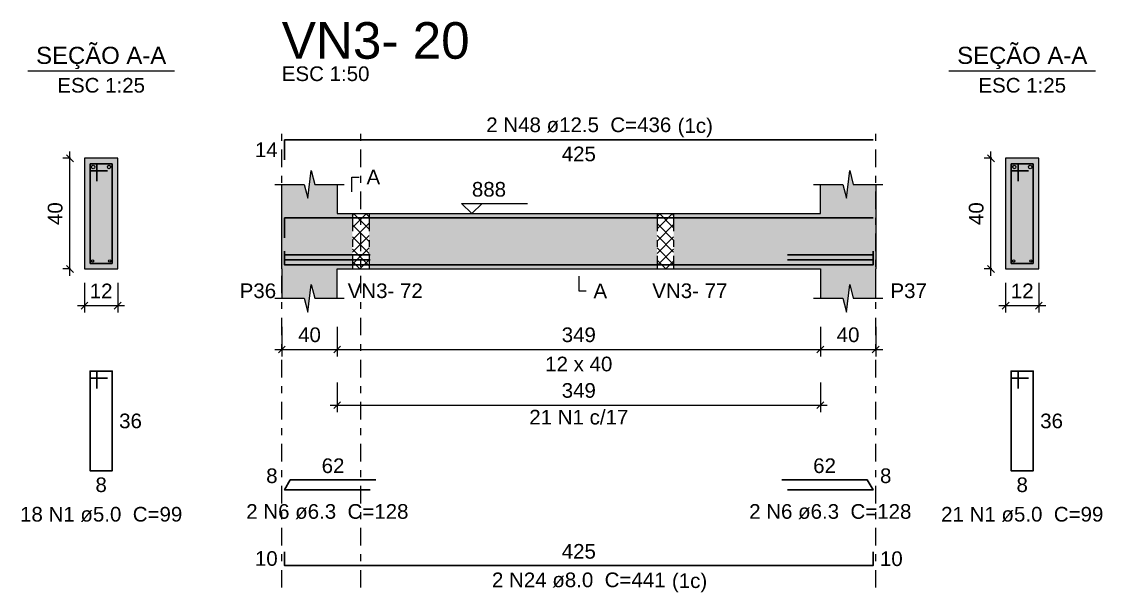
# Model space of a CAD drawing. Header units: millimetres. Extents: x -8 to 605, y -494 to 220.
# Drawn here: x 268.4 to 284.01, y -460.42 to -452.16 of the extents above; entities that cross this region are included whole.
import ezdxf

# ---------------------------------------------------------------- set-up
doc = ezdxf.new("R2010")
doc.units = ezdxf.units.MM
doc.header["$MEASUREMENT"] = 0
doc.linetypes.add('DASHDOT', pattern=[2.54, 1.27, -0.635, 0, -0.635])
doc.linetypes.add('NULL', pattern=[0])
for name, color, linetype, lineweight in [('Descrição da armadura', 7, 'Continuous', 0), ('DT-Barras na forma', 7, 'Continuous', 30), ('DT-Barras no corte', 5, 'Continuous', 5), ('DT-Barras rebatidas', 7, 'Continuous', 30), ('DT-Cotas', 7, 'Continuous', 5), ('DT-Forma', 5, 'Continuous', 5), ('DT-Hachura forma vigas', 252, 'Continuous', 5), ('DT-Hachura intersecção vigas', 9, 'Continuous', 5), ('DT-Hachura seção vigas', 252, 'Continuous', 5), ('DT-Pontilhado', 9, 'DASHDOT', 5), ('DT-Textos', 7, 'Continuous', 5), ('DT-Título', 5, 'Continuous', 20), ('Textos armaduras', 7, 'Continuous', 0)]:
    doc.layers.add(name, color=color, linetype=linetype, lineweight=lineweight)
doc.styles.add('Arial', font='arial.ttf')
doc.dimstyles.new('UM_25.000000', dxfattribs={"dimtxt": 0.18, "dimasz": 0.1, "dimexe": 0.1, "dimexo": 0.2, "dimgap": 0, "dimtad": 1, "dimtih": 1, "dimtoh": 1, "dimdec": 1, "dimlfac": 25, "dimzin": 0, "dimdsep": 46, "dimtxsty": 'Standard', "dimcen": 0.09, "dimdle": 0.1, "dimadec": 1, "dimazin": 2, "dimtfac": 1, "dimtdec": 4, "dimtofl": 0, "dimtmove": 0, "dimatfit": 3, "dimfxl": 1, "dimtolj": 1, "dimarcsym": 0})
doc.dimstyles.new('UM_50.000000', dxfattribs={"dimtxt": 0.18, "dimasz": 0.1, "dimexe": 0.1, "dimexo": 0.2, "dimgap": 0, "dimtad": 1, "dimtih": 1, "dimtoh": 1, "dimdec": 1, "dimlfac": 50, "dimzin": 0, "dimdsep": 46, "dimtxsty": 'Standard', "dimcen": 0.09, "dimdle": 0.1, "dimadec": 1, "dimazin": 2, "dimtfac": 1, "dimtdec": 4, "dimtofl": 0, "dimtmove": 0, "dimatfit": 3, "dimfxl": 1, "dimtolj": 1, "dimarcsym": 0})
pattern_1 = [(45, (210.17421, -485.6166), (-0.08838835, 0.08838835), []), (135, (210.17421, -485.6166), (-0.08838835, -0.08838835), [])]

# ---------------------------------------------------------------- blocks, each defined once
blk = doc.blocks.new('_Oblique')
at = {"color": 0, "linetype": 'ByBlock', "lineweight": -2}
blk.add_line((-0.5, -0.5), (0.5, 0.5), dxfattribs=at)
blk = doc.blocks.new('*D4792')
at = {"layer": 'Defpoints', "color": 0, "transparency": 16777216}
for p in [(269.093, -454.141), (269.304, -454.141), (269.304, -455.741)]:
    blk.add_point(p, dxfattribs=at)
at = {"layer": 'DT-Cotas', "color": 0, "lineweight": -2, "transparency": 16777216}
for p, q in [((269.104, -454.141), (268.993, -454.141)), ((269.093, -455.841), (269.093, -454.041)), ((269.104, -455.741), (268.993, -455.741))]:
    blk.add_line(p, q, dxfattribs=at)
at = {"layer": 'DT-Cotas', "color": 0, "lineweight": -2, "transparency": 16777216, "xscale": 0.1, "yscale": 0.1, "zscale": 0.1}
for p, rotation in [((269.093, -454.141), 90), ((269.093, -455.741), 270)]:
    blk.add_blockref('_Oblique', p, dxfattribs=dict(at, rotation=rotation))
at = {"layer": 'DT-Cotas', "color": 7, "transparency": 16777216, "insert": (268.881, -454.941), "char_height": 0.2118, "attachment_point": 5, "rotation": 90, "style": 'Arial'}
blk.add_mtext('\\A1;40', dxfattribs=at)
blk = doc.blocks.new('*D4793')
at = {"layer": 'Defpoints', "color": 0, "transparency": 16777216}
for p in [(269.304, -455.741), (269.784, -455.741), (269.784, -456.271)]:
    blk.add_point(p, dxfattribs=at)
at = {"layer": 'DT-Cotas', "color": 0, "lineweight": -2, "transparency": 16777216}
for p, q in [((269.304, -455.941), (269.304, -456.371)), ((269.784, -455.941), (269.784, -456.371)), ((269.204, -456.271), (269.884, -456.271))]:
    blk.add_line(p, q, dxfattribs=at)
at = {"layer": 'DT-Cotas', "color": 0, "lineweight": -2, "transparency": 16777216, "xscale": 0.1, "yscale": 0.1, "zscale": 0.1, "rotation": 180}
blk.add_blockref('_Oblique', (269.304, -456.271), dxfattribs=at)
at = {"layer": 'DT-Cotas', "color": 0, "lineweight": -2, "transparency": 16777216, "xscale": 0.1, "yscale": 0.1, "zscale": 0.1}
blk.add_blockref('_Oblique', (269.784, -456.271), dxfattribs=at)
at = {"layer": 'DT-Cotas', "color": 7, "transparency": 16777216, "insert": (269.544, -456.059), "char_height": 0.2118, "attachment_point": 5, "rotation": 0.0057, "style": 'Arial'}
blk.add_mtext('\\A1;12', dxfattribs=at)
blk = doc.blocks.new('*D4795')
at = {"layer": 'Defpoints', "color": 0, "transparency": 16777216}
for p in [(272.154, -456.377), (272.954, -456.377), (272.954, -456.906)]:
    blk.add_point(p, dxfattribs=at)
at = {"layer": 'DT-Cotas', "color": 0, "lineweight": -2, "transparency": 16777216}
for p, q in [((272.154, -456.577), (272.154, -457.006)), ((272.954, -456.577), (272.954, -457.006)), ((272.054, -456.906), (273.054, -456.906))]:
    blk.add_line(p, q, dxfattribs=at)
at = {"layer": 'DT-Cotas', "color": 0, "lineweight": -2, "transparency": 16777216, "xscale": 0.1, "yscale": 0.1, "zscale": 0.1, "rotation": 180}
blk.add_blockref('_Oblique', (272.154, -456.906), dxfattribs=at)
at = {"layer": 'DT-Cotas', "color": 0, "lineweight": -2, "transparency": 16777216, "xscale": 0.1, "yscale": 0.1, "zscale": 0.1}
blk.add_blockref('_Oblique', (272.954, -456.906), dxfattribs=at)
at = {"layer": 'DT-Cotas', "color": 7, "transparency": 16777216, "insert": (272.554, -456.694), "char_height": 0.2118, "attachment_point": 5, "rotation": 0.0057, "style": 'Arial'}
blk.add_mtext('\\A1;40', dxfattribs=at)
blk = doc.blocks.new('*D4796')
at = {"layer": 'Defpoints', "color": 0, "transparency": 16777216}
for p in [(272.954, -456.377), (279.934, -456.377), (279.934, -456.906)]:
    blk.add_point(p, dxfattribs=at)
at = {"layer": 'DT-Cotas', "color": 0, "lineweight": -2, "transparency": 16777216}
for p, q in [((272.954, -456.577), (272.954, -457.006)), ((279.934, -456.577), (279.934, -457.006)), ((272.854, -456.906), (280.034, -456.906))]:
    blk.add_line(p, q, dxfattribs=at)
at = {"layer": 'DT-Cotas', "color": 0, "lineweight": -2, "transparency": 16777216, "xscale": 0.1, "yscale": 0.1, "zscale": 0.1, "rotation": 180}
blk.add_blockref('_Oblique', (272.954, -456.906), dxfattribs=at)
at = {"layer": 'DT-Cotas', "color": 0, "lineweight": -2, "transparency": 16777216, "xscale": 0.1, "yscale": 0.1, "zscale": 0.1}
blk.add_blockref('_Oblique', (279.934, -456.906), dxfattribs=at)
at = {"layer": 'DT-Cotas', "color": 7, "transparency": 16777216, "insert": (276.444, -456.694), "char_height": 0.2118, "attachment_point": 5, "style": 'Arial'}
blk.add_mtext('\\A1;349', dxfattribs=at)
blk = doc.blocks.new('*D4797')
at = {"layer": 'Defpoints', "color": 0, "transparency": 16777216}
for p in [(279.934, -456.377), (280.734, -456.377), (280.734, -456.906)]:
    blk.add_point(p, dxfattribs=at)
at = {"layer": 'DT-Cotas', "color": 0, "lineweight": -2, "transparency": 16777216}
for p, q in [((279.934, -456.577), (279.934, -457.006)), ((280.734, -456.577), (280.734, -457.006)), ((279.834, -456.906), (280.834, -456.906))]:
    blk.add_line(p, q, dxfattribs=at)
at = {"layer": 'DT-Cotas', "color": 0, "lineweight": -2, "transparency": 16777216, "xscale": 0.1, "yscale": 0.1, "zscale": 0.1, "rotation": 180}
blk.add_blockref('_Oblique', (279.934, -456.906), dxfattribs=at)
at = {"layer": 'DT-Cotas', "color": 0, "lineweight": -2, "transparency": 16777216, "xscale": 0.1, "yscale": 0.1, "zscale": 0.1}
blk.add_blockref('_Oblique', (280.734, -456.906), dxfattribs=at)
at = {"layer": 'DT-Cotas', "color": 7, "transparency": 16777216, "insert": (280.334, -456.694), "char_height": 0.2118, "attachment_point": 5, "rotation": 0.0057, "style": 'Arial'}
blk.add_mtext('\\A1;40', dxfattribs=at)
blk = doc.blocks.new('*D4798')
at = {"layer": 'Defpoints', "color": 0, "transparency": 16777216}
for p in [(282.398, -454.141), (282.61, -454.141), (282.61, -455.741)]:
    blk.add_point(p, dxfattribs=at)
at = {"layer": 'DT-Cotas', "color": 0, "lineweight": -2, "transparency": 16777216}
for p, q in [((282.41, -454.141), (282.298, -454.141)), ((282.398, -455.841), (282.398, -454.041)), ((282.41, -455.741), (282.298, -455.741))]:
    blk.add_line(p, q, dxfattribs=at)
at = {"layer": 'DT-Cotas', "color": 0, "lineweight": -2, "transparency": 16777216, "xscale": 0.1, "yscale": 0.1, "zscale": 0.1}
for p, rotation in [((282.398, -454.141), 90), ((282.398, -455.741), 270)]:
    blk.add_blockref('_Oblique', p, dxfattribs=dict(at, rotation=rotation))
at = {"layer": 'DT-Cotas', "color": 7, "transparency": 16777216, "insert": (282.186, -454.941), "char_height": 0.2118, "attachment_point": 5, "rotation": 90, "style": 'Arial'}
blk.add_mtext('\\A1;40', dxfattribs=at)
blk = doc.blocks.new('*D4799')
at = {"layer": 'Defpoints', "color": 0, "transparency": 16777216}
for p in [(282.61, -455.741), (283.09, -455.741), (283.09, -456.271)]:
    blk.add_point(p, dxfattribs=at)
at = {"layer": 'DT-Cotas', "color": 0, "lineweight": -2, "transparency": 16777216}
for p, q in [((282.61, -455.941), (282.61, -456.371)), ((283.09, -455.941), (283.09, -456.371)), ((282.51, -456.271), (283.19, -456.271))]:
    blk.add_line(p, q, dxfattribs=at)
at = {"layer": 'DT-Cotas', "color": 0, "lineweight": -2, "transparency": 16777216, "xscale": 0.1, "yscale": 0.1, "zscale": 0.1, "rotation": 180}
blk.add_blockref('_Oblique', (282.61, -456.271), dxfattribs=at)
at = {"layer": 'DT-Cotas', "color": 0, "lineweight": -2, "transparency": 16777216, "xscale": 0.1, "yscale": 0.1, "zscale": 0.1}
blk.add_blockref('_Oblique', (283.09, -456.271), dxfattribs=at)
at = {"layer": 'DT-Cotas', "color": 7, "transparency": 16777216, "insert": (282.85, -456.059), "char_height": 0.2118, "attachment_point": 5, "rotation": 0.0057, "style": 'Arial'}
blk.add_mtext('\\A1;12', dxfattribs=at)
blk = doc.blocks.new('*D4800')
at = {"layer": 'Defpoints', "color": 0, "transparency": 16777216}
for p in [(272.954, -457.182), (279.934, -457.182), (279.934, -457.711)]:
    blk.add_point(p, dxfattribs=at)
at = {"layer": 'DT-Cotas', "color": 0, "lineweight": -2, "transparency": 16777216}
for p, q in [((272.954, -457.382), (272.954, -457.811)), ((279.934, -457.382), (279.934, -457.811)), ((272.854, -457.711), (280.034, -457.711))]:
    blk.add_line(p, q, dxfattribs=at)
at = {"layer": 'DT-Cotas', "color": 0, "lineweight": -2, "transparency": 16777216, "xscale": 0.1, "yscale": 0.1, "zscale": 0.1, "rotation": 180}
blk.add_blockref('_Oblique', (272.954, -457.711), dxfattribs=at)
at = {"layer": 'DT-Cotas', "color": 0, "lineweight": -2, "transparency": 16777216, "xscale": 0.1, "yscale": 0.1, "zscale": 0.1}
blk.add_blockref('_Oblique', (279.934, -457.711), dxfattribs=at)
at = {"layer": 'DT-Cotas', "color": 7, "transparency": 16777216, "insert": (276.444, -457.499), "char_height": 0.2118, "attachment_point": 5, "style": 'Arial'}
blk.add_mtext('\\A1;349', dxfattribs=at)

msp = doc.modelspace()

# ---------------------------------------------------------------- hatches: boundary and pattern name
at = {"layer": 'DT-Hachura forma vigas', "linetype": 'Continuous'}
for points in [[(272.9544, -455.7413), (273.1744, -455.7413), (273.1744, -454.9413), (272.9544, -454.9413), (272.9544, -454.5177), (272.6294, -454.5177), (272.5794, -454.3177), (272.5294, -454.7177), (272.4794, -454.5177), (272.1544, -454.5177), (272.1544, -454.9413), (272.1544, -455.7413), (272.1544, -456.1649), (272.4794, -456.1649), (272.5294, -456.3649), (272.5794, -455.9649), (272.6294, -456.1649), (272.9544, -456.1649), (272.9544, -455.7413)], [(280.7344, -456.1649), (280.7344, -455.7413), (280.7344, -454.9413), (280.7344, -454.5177), (280.4094, -454.5177), (280.3594, -454.3177), (280.3094, -454.7177), (280.2594, -454.5177), (279.9344, -454.5177), (279.9344, -454.9413), (277.8144, -454.9413), (277.8144, -455.7413), (279.9344, -455.7413), (279.9344, -456.1649), (280.2594, -456.1649), (280.3094, -456.3649), (280.3594, -455.9649), (280.4094, -456.1649), (280.7344, -456.1649)], [(273.4144, -455.7413), (277.5744, -455.7413), (277.5744, -454.9413), (273.4144, -454.9413), (273.4144, -455.7413)]]:
    msp.add_hatch(color=252, dxfattribs=at).paths.add_polyline_path(points)
at = {"layer": 'DT-Hachura intersecção vigas', "linetype": 'Continuous'}
h = msp.add_hatch(dxfattribs=at)
h.set_pattern_fill('ANSI37', color=9, style=0)
h.set_pattern_definition(pattern_1)
h.paths.add_polyline_path([(273.1744, -455.7413), (273.4144, -455.7413), (273.4144, -454.9413), (273.1744, -454.9413), (273.1744, -455.7413)])
h = msp.add_hatch(dxfattribs=at)
h.set_pattern_fill('ANSI37', color=9, style=0)
h.set_pattern_definition(pattern_1)
h.paths.add_polyline_path([(277.5744, -455.7413), (277.8144, -455.7413), (277.8144, -454.9413), (277.5744, -454.9413), (277.5744, -455.7413)])
at = {"layer": 'DT-Hachura seção vigas', "linetype": 'Continuous'}
for points in [[(269.3043, -455.7413), (269.3043, -455.7413), (269.7843, -455.7413), (269.7843, -454.1413), (269.3043, -454.1413), (269.3043, -455.7413)], [(282.6095, -455.7413), (282.6095, -455.7413), (283.0895, -455.7413), (283.0895, -454.1413), (282.6095, -454.1413), (282.6095, -455.7413)]]:
    msp.add_hatch(color=252, dxfattribs=at).paths.add_polyline_path(points)

# ---------------------------------------------------------------- linework, layer by layer
at = {"layer": 'DT-Barras na forma'}
for p, q in [((269.4843, -454.2213), (269.3843, -454.2213)), ((269.3843, -454.2213), (269.3843, -455.6613)), ((269.7043, -454.2213), (269.3843, -454.2213)), ((269.3843, -454.2213), (269.3843, -454.3213)), ((269.4843, -454.4713), (269.4843, -454.2213)), ((269.7043, -455.6613), (269.7043, -454.2213)), ((282.7895, -454.2213), (282.6895, -454.2213)), ((282.6895, -454.2213), (282.6895, -455.6613)), ((283.0095, -454.2213), (282.6895, -454.2213)), ((282.6895, -454.2213), (282.6895, -454.3213)), ((282.7895, -454.4713), (282.7895, -454.2213)), ((283.0095, -455.6613), (283.0095, -454.2213)), ((269.3843, -454.3213), (269.6343, -454.3213)), ((282.6895, -454.3213), (282.9395, -454.3213)), ((272.1944, -455.5381), (273.429, -455.5381)), ((280.6944, -455.5381), (279.4597, -455.5381)), ((269.3843, -455.6613), (269.7043, -455.6613)), ((272.1944, -455.6107), (273.429, -455.6107)), ((280.6944, -455.6107), (279.4597, -455.6107)), ((282.6895, -455.6613), (283.0095, -455.6613))]:
    msp.add_line(p, q, dxfattribs=at)
for points in [[(272.1944, -455.2913), (272.1944, -455.0038), (280.6944, -455.0038)], [(272.1944, -455.4833), (272.1944, -455.6833), (280.6944, -455.6833), (280.6944, -455.4833)]]:
    msp.add_lwpolyline(points, dxfattribs=at)
at = {"layer": 'DT-Barras no corte'}
for centre, radius in [((269.4293, -454.2663), 0.025), ((269.6593, -454.2663), 0.025), ((282.7345, -454.2663), 0.025), ((282.9645, -454.2663), 0.025), ((269.4203, -455.6253), 0.016), ((269.6683, -455.6253), 0.016), ((282.7255, -455.6253), 0.016), ((282.9735, -455.6253), 0.016)]:
    msp.add_circle(centre, radius, dxfattribs=at)
at = {"layer": 'DT-Barras rebatidas'}
for points in [[(272.1944, -454.1617), (272.1944, -453.8742), (280.6944, -453.8742)], [(269.4843, -457.468), (269.4843, -457.218), (269.3843, -457.218), (269.3843, -458.658), (269.7043, -458.658), (269.7043, -457.218), (269.3843, -457.218), (269.3843, -457.318), (269.6343, -457.318)], [(282.7895, -457.468), (282.7895, -457.218), (282.6895, -457.218), (282.6895, -458.658), (283.0095, -458.658), (283.0095, -457.218), (282.6895, -457.218), (282.6895, -457.318), (282.9395, -457.318)], [(273.429, -458.9352), (272.1944, -458.9352), (272.277, -458.7922), (273.5116, -458.7922)], [(279.4597, -458.9352), (280.6944, -458.9352), (280.6118, -458.7922), (279.3771, -458.7922)], [(272.1944, -459.8303), (272.1944, -460.0303), (280.6944, -460.0303), (280.6944, -459.8303)]]:
    msp.add_lwpolyline(points, dxfattribs=at)
at = {"layer": 'DT-Forma'}
for p, q in [((269.7843, -454.1413), (269.3043, -454.1413)), ((269.3043, -454.1413), (269.3043, -455.7413)), ((269.7843, -455.7413), (269.7843, -454.1413)), ((283.0895, -454.1413), (282.6095, -454.1413)), ((282.6095, -454.1413), (282.6095, -455.7413)), ((283.0895, -455.7413), (283.0895, -454.1413)), ((272.5294, -454.7177), (272.5794, -454.3177)), ((272.5794, -454.3177), (272.6294, -454.5177)), ((280.3094, -454.7177), (280.3594, -454.3177)), ((280.3594, -454.3177), (280.4094, -454.5177)), ((272.0544, -454.5177), (272.4794, -454.5177)), ((272.1544, -454.9413), (272.1544, -454.5177)), ((272.4794, -454.5177), (272.5294, -454.7177)), ((272.6294, -454.5177), (273.0544, -454.5177)), ((272.9544, -454.5177), (272.9544, -454.9413)), ((279.8344, -454.5177), (280.2594, -454.5177)), ((279.9344, -454.9413), (279.9344, -454.5177)), ((280.2594, -454.5177), (280.3094, -454.7177)), ((280.4094, -454.5177), (280.8344, -454.5177)), ((280.7344, -454.5177), (280.7344, -454.9413)), ((272.9544, -454.9413), (273.1744, -454.9413)), ((273.1744, -454.9413), (273.4144, -454.9413)), ((273.4144, -454.9413), (277.5744, -454.9413)), ((277.5744, -454.9413), (277.8144, -454.9413)), ((277.8144, -454.9413), (279.9344, -454.9413)), ((269.3043, -455.7413), (269.7843, -455.7413)), ((272.1544, -455.7413), (272.1544, -456.1649)), ((272.9544, -456.1649), (272.9544, -455.7413)), ((272.9544, -455.7413), (273.1744, -455.7413)), ((273.1744, -455.7413), (273.4144, -455.7413)), ((273.4144, -455.7413), (277.5744, -455.7413)), ((277.5744, -455.7413), (277.8144, -455.7413)), ((277.8144, -455.7413), (279.9344, -455.7413)), ((279.9344, -455.7413), (279.9344, -456.1649)), ((280.7344, -456.1649), (280.7344, -455.7413)), ((282.6095, -455.7413), (283.0895, -455.7413)), ((272.5294, -456.3649), (272.5794, -455.9649)), ((272.5794, -455.9649), (272.6294, -456.1649)), ((280.3094, -456.3649), (280.3594, -455.9649)), ((280.3594, -455.9649), (280.4094, -456.1649)), ((272.0544, -456.1649), (272.4794, -456.1649)), ((272.4794, -456.1649), (272.5294, -456.3649)), ((272.6294, -456.1649), (273.0544, -456.1649)), ((279.8344, -456.1649), (280.2594, -456.1649)), ((280.2594, -456.1649), (280.3094, -456.3649)), ((280.4094, -456.1649), (280.8344, -456.1649))]:
    msp.add_line(p, q, dxfattribs=at)
at = {"layer": 'DT-Forma', "linetype": 'Continuous'}
for p, q in [((272.1544, -455.7413), (272.1544, -454.9413)), ((280.7344, -454.9413), (280.7344, -455.7413))]:
    msp.add_line(p, q, dxfattribs=at)
at = {"layer": 'DT-Pontilhado', "ltscale": 0.2}
for p, q in [((272.1544, -460.348), (272.1544, -453.6624)), ((273.2944, -460.348), (273.2944, -453.6624)), ((280.7344, -460.348), (280.7344, -453.6624)), ((273.1744, -454.9413), (273.1744, -455.7413)), ((273.4144, -454.9413), (273.4144, -455.7413)), ((277.5744, -454.9413), (277.5744, -455.7413)), ((277.8144, -454.9413), (277.8144, -455.7413))]:
    msp.add_line(p, q, dxfattribs=at)
at = {"layer": 'DT-Textos'}
for p, q in [((268.4853, -452.8764), (270.6033, -452.8764)), ((281.7905, -452.8764), (283.9085, -452.8764))]:
    msp.add_line(p, q, dxfattribs=at)
for points in [[(273.1662, -454.6236), (273.1662, -454.4118), (273.2721, -454.4118)], [(275.0484, -454.793), (274.9001, -454.9413), (274.7519, -454.793), (275.705, -454.793)], [(276.4444, -455.8472), (276.4444, -456.059), (276.5503, -456.059)]]:
    msp.add_lwpolyline(points, dxfattribs=at)

# ---------------------------------------------------------------- texts
at = {"layer": 'Descrição da armadura', "linetype": 'NULL', "char_height": 0.2118, "attachment_point": 8, "line_spacing_factor": 0.9, "style": 'Arial'}
for s, insert, width in [('2 N48 ø12.5  C=436', (276.444, -453.7679), 5.344721), ('21 N1 c/17', (276.4444, -457.9927), 2.86156), ('2 N6 ø6.3  C=128', (272.812, -459.3589), 4.686721), ('2 N6 ø6.3  C=128', (280.077, -459.3589), 4.686721), ('18 N1 ø5.0  C=99', (269.5448, -459.3989), 4.686721), ('21 N1 ø5.0  C=99', (282.85, -459.3989), 4.686721), ('2 N24 ø8.0  C=441', (276.444, -460.3479), 5.015721)]:
    msp.add_mtext(s, dxfattribs=dict(at, insert=insert, width=width))
at = {"layer": 'DT-Textos', "linetype": 'NULL', "line_spacing_factor": 0.798, "style": 'Arial'}
for s, insert, char_height, width, attachment_point in [('SEÇÃO A-A', (269.5448, -452.8518), 0.2471, 3.760741, 8), ('SEÇÃO A-A', (282.85, -452.8518), 0.2471, 3.760741, 8), ('ESC 1:50', (272.154, -453.0269), 0.2118, 2.532883, 7), ('ESC 1:25', (269.5448, -453.1939), 0.2118, 2.532883, 8), ('ESC 1:25', (282.85, -453.1939), 0.2118, 2.532883, 8), ('(1c)', (277.872, -453.8378), 0.2118, 1.018965, 7), ('A', (273.378, -454.5179), 0.2118, 0.394865, 7), ('888', (274.9, -454.6979), 0.2118, 0.987001, 7), ('P36', (271.5454, -456.1649), 0.2118, 1.052866, 7), ('VN3- 72', (273.1057, -456.1649), 0.2118, 2.170627, 7), ('A', (276.656, -456.1649), 0.2118, 0.394865, 7), ('VN3- 77', (277.5057, -456.1649), 0.2118, 2.170627, 7), ('P37', (280.946, -456.1649), 0.2118, 1.052866, 7), ('12 x 40', (276.444, -457.2239), 0.2118, 1.940747, 8), ('(1c)', (277.79, -460.4178), 0.2118, 1.018965, 7)]:
    msp.add_mtext(s, dxfattribs=dict(at, insert=insert, char_height=char_height, width=width, attachment_point=attachment_point))
at = {"layer": 'DT-Título', "linetype": 'NULL', "insert": (272.154, -452.7091), "char_height": 0.5295, "width": 5.426568, "attachment_point": 7, "line_spacing_factor": 0.798, "style": 'Arial'}
msp.add_mtext('VN3- 20', dxfattribs=at)
at = {"layer": 'Textos armaduras', "linetype": 'NULL', "char_height": 0.2118, "line_spacing_factor": 0.9, "style": 'Arial'}
for s, insert, width, attachment_point in [('14', (272.0944, -454.1238), 1.058001, 9), ('425', (276.4444, -453.9715), 1.387001, 2), ('36', (269.8043, -457.8321), 1.058001, 1), ('36', (283.1095, -457.8321), 1.058001, 1), ('62', (272.8943, -458.6949), 1.058001, 8), ('62', (279.9945, -458.6949), 1.058001, 8), ('8', (272.0932, -458.8399), 0.729, 9), ('8', (280.7955, -458.8399), 0.729, 7), ('8', (269.5443, -458.7553), 0.729, 2), ('8', (282.8495, -458.7553), 0.729, 2), ('425', (276.4444, -459.933), 1.387001, 8), ('10', (272.0944, -460.0362), 1.058001, 9), ('10', (280.7944, -459.8244), 1.058001, 1)]:
    msp.add_mtext(s, dxfattribs=dict(at, insert=insert, width=width, attachment_point=attachment_point))

# ---------------------------------------------------------------- dimensions: what is measured, and where the dimension line sits
at = {"layer": 'DT-Cotas'}
for base, p1, p2, picture, middle in [((269.0925, -454.1413), (269.3043, -455.7413), (269.3043, -454.1413), '*D4792', (268.8807, -454.9413)), ((282.3977, -454.1413), (282.6095, -455.7413), (282.6095, -454.1413), '*D4798', (282.1859, -454.9413))]:
    dim = msp.add_linear_dim(base=base, p1=p1, p2=p2, angle=90, dimstyle='UM_25.000000', override={"dimtxt": 0.2118, "dimasz": 0.1, "dimexe": 0.1, "dimexo": 0.2, "dimtad": 1, "dimtih": 0, "dimtoh": 0, "dimdec": 1, "dimlfac": 25, "dimzin": 8, "dimtxsty": 'Arial', "dimblk": 'Oblique', "dimblk1": 'Oblique', "dimblk2": 'Oblique', "dimsah": 1, "dimdle": 0.1, "dimse1": 0, "dimse2": 0, "dimclrt": 7, "dimadec": 1, "dimazin": 3, "dimtmove": 2, "dimldrblk": 'Oblique'}, dxfattribs=at)
    dim.commit()
    dim.dimension.update_dxf_attribs({"geometry": picture, "text_midpoint": middle, "dimtype": 160, "text_rotation": 90})
for base, p1, p2, dimstyle, override, picture, middle in [((269.7843, -456.2708), (269.3043, -455.7413), (269.7843, -455.7413), 'UM_25.000000', {"dimtxt": 0.2118, "dimasz": 0.1, "dimexe": 0.1, "dimexo": 0.2, "dimtad": 1, "dimtih": 0, "dimtoh": 0, "dimdec": 1, "dimlfac": 25, "dimzin": 8, "dimtxsty": 'Arial', "dimblk": 'Oblique', "dimblk1": 'Oblique', "dimblk2": 'Oblique', "dimsah": 1, "dimdle": 0.1, "dimse1": 0, "dimse2": 0, "dimclrt": 7, "dimadec": 1, "dimazin": 3, "dimtmove": 2, "dimldrblk": 'Oblique'}, '*D4793', (269.5443, -456.059)), ((283.0895, -456.2708), (282.6095, -455.7413), (283.0895, -455.7413), 'UM_25.000000', {"dimtxt": 0.2118, "dimasz": 0.1, "dimexe": 0.1, "dimexo": 0.2, "dimtad": 1, "dimtih": 0, "dimtoh": 0, "dimdec": 1, "dimlfac": 25, "dimzin": 8, "dimtxsty": 'Arial', "dimblk": 'Oblique', "dimblk1": 'Oblique', "dimblk2": 'Oblique', "dimsah": 1, "dimdle": 0.1, "dimse1": 0, "dimse2": 0, "dimclrt": 7, "dimadec": 1, "dimazin": 3, "dimtmove": 2, "dimldrblk": 'Oblique'}, '*D4799', (282.8495, -456.059)), ((272.9544, -456.9062), (272.1544, -456.3767), (272.9544, -456.3767), 'UM_50.000000', {"dimtxt": 0.2118, "dimasz": 0.1, "dimexe": 0.1, "dimexo": 0.2, "dimtad": 1, "dimtih": 0, "dimtoh": 0, "dimdec": 1, "dimlfac": 50, "dimzin": 8, "dimtxsty": 'Arial', "dimblk": 'Oblique', "dimblk1": 'Oblique', "dimblk2": 'Oblique', "dimsah": 1, "dimdle": 0.1, "dimse1": 0, "dimse2": 0, "dimclrt": 7, "dimadec": 1, "dimazin": 3, "dimtmove": 2, "dimldrblk": 'Oblique'}, '*D4795', (272.5544, -456.6944)), ((280.7344, -456.9062), (279.9344, -456.3767), (280.7344, -456.3767), 'UM_50.000000', {"dimtxt": 0.2118, "dimasz": 0.1, "dimexe": 0.1, "dimexo": 0.2, "dimtad": 1, "dimtih": 0, "dimtoh": 0, "dimdec": 1, "dimlfac": 50, "dimzin": 8, "dimtxsty": 'Arial', "dimblk": 'Oblique', "dimblk1": 'Oblique', "dimblk2": 'Oblique', "dimsah": 1, "dimdle": 0.1, "dimse1": 0, "dimse2": 0, "dimclrt": 7, "dimadec": 1, "dimazin": 3, "dimtmove": 2, "dimldrblk": 'Oblique'}, '*D4797', (280.3344, -456.6944))]:
    dim = msp.add_linear_dim(base=base, p1=p1, p2=p2, dimstyle=dimstyle, override=override, dxfattribs=at)
    dim.commit()
    dim.dimension.update_dxf_attribs({"geometry": picture, "text_midpoint": middle, "dimtype": 160, "text_rotation": 0.00573})
for base, p1, p2, picture, middle in [((279.9344, -456.9062), (272.9544, -456.3767), (279.9344, -456.3767), '*D4796', (276.4444, -456.6944)), ((279.9344, -457.711), (272.9544, -457.1815), (279.9344, -457.1815), '*D4800', (276.4444, -457.4992))]:
    dim = msp.add_linear_dim(base=base, p1=p1, p2=p2, dimstyle='UM_50.000000', override={"dimtxt": 0.2118, "dimasz": 0.1, "dimexe": 0.1, "dimexo": 0.2, "dimtad": 1, "dimtih": 0, "dimtoh": 0, "dimdec": 1, "dimlfac": 50, "dimzin": 8, "dimtxsty": 'Arial', "dimblk": 'Oblique', "dimblk1": 'Oblique', "dimblk2": 'Oblique', "dimsah": 1, "dimdle": 0.1, "dimse1": 0, "dimse2": 0, "dimclrt": 7, "dimadec": 1, "dimazin": 3, "dimtmove": 2, "dimldrblk": 'Oblique'}, dxfattribs=at)
    dim.commit()
    dim.dimension.update_dxf_attribs({"geometry": picture, "text_midpoint": middle, "dimtype": 160})

doc.saveas('drawing.dxf')
